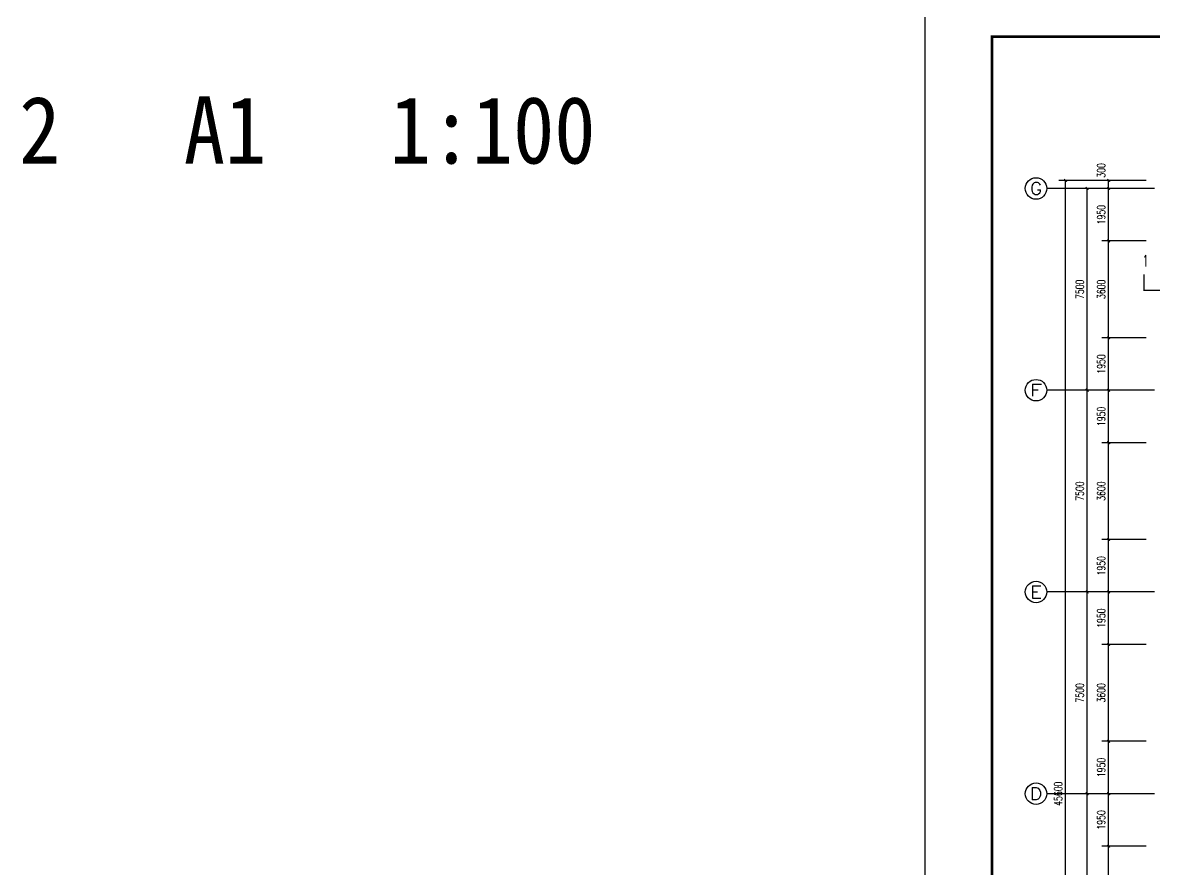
# Model space of a CAD drawing. Extents: x 4267484 to 4395158, y -674551 to -235742.
# Drawn here: x 4267514 to 4309598, y -395289 to -363812 of the extents above; entities that cross this region are included whole.
import ezdxf
from ezdxf.enums import TextEntityAlignment as Align

# ---------------------------------------------------------------- set-up
doc = ezdxf.new("R2010")
doc.units = 0
doc.header["$LTSCALE"] = 1000
doc.header["$MEASUREMENT"] = 0
doc.layers.get('0').update_dxf_attribs({"linetype": 'CONTINUOUS'})
doc.layers.get('Defpoints').update_dxf_attribs({"linetype": 'CONTINUOUS'})
for name, color, linetype in [('AXIS', 3, 'CONTINUOUS'), ('AXIS_TEXT', 7, 'CONTINUOUS'), ('DIM_SYMB', 3, 'CONTINUOUS'), ('PUB_DIM', 3, 'CONTINUOUS'), ('PUB_TEXT', 7, 'CONTINUOUS'), ('PUB_TITLE', 4, 'CONTINUOUS'), ('图名', 15, 'CONTINUOUS')]:
    doc.layers.add(name, color=color, linetype=linetype)
doc.styles.add('_TCH_AXIS', font='COMPLEX', dxfattribs={"bigfont": 'GBCBIG'})
doc.styles.add('_TCH_DIM_T3', font='SIMPLEX', dxfattribs={"width": 0.705882, "bigfont": 'GBCBIG'})
doc.styles.add('_TCH_LABEL', font='COMPLEX', dxfattribs={"bigfont": 'GBCBIG'})
doc.styles.add('COMPLEX', font='COMPLEX')
doc.styles.add('宋体', font='', dxfattribs={"width": 0.7})
doc.styles.get('宋体').set_extended_font_data('SimSun')
doc.dimstyles.new('_TCH_ARCH&&100', dxfattribs={"dimtxt": 297.5, "dimasz": 100, "dimexe": 250, "dimexo": 300, "dimgap": 126.25, "dimtad": 1, "dimdec": 0, "dimzin": 0, "dimdsep": 46, "dimtxsty": '_TCH_DIM_T3', "dimblk": 'ARCHTICK', "dimcen": 0.09, "dimclrt": 7, "dimazin": 2, "dimtfac": 1, "dimtdec": 0, "dimtix": 1, "dimtmove": 2, "dimatfit": 3, "dimfxl": 0, "dimtolj": 1, "dimtzin": 0, "dimarcsym": 0})

# ---------------------------------------------------------------- blocks, each defined once
blk = doc.blocks.new('_ArchTick')
at = {"color": 0, "linetype": 'ByBlock', "const_width": 0.4}
blk.add_lwpolyline([(-0.5, -0.5), (0.5, 0.5)], dxfattribs=at)
blk = doc.blocks.new('*D180')
at = {"layer": 'Defpoints', "color": 0}
for p in [(4307898, -394427), (4309598, -394427), (4309598, -398027)]:
    blk.add_point(p, dxfattribs=at)
at = {"layer": 'PUB_DIM', "color": 0, "lineweight": -2}
for p, q in [((4309298, -394427), (4307648, -394427)), ((4307898, -398027), (4307898, -394427)), ((4309298, -398027), (4307648, -398027))]:
    blk.add_line(p, q, dxfattribs=at)
at = {"layer": 'PUB_DIM', "color": 0, "lineweight": -2, "xscale": 100, "yscale": 100, "zscale": 100}
for p, rotation in [((4307898, -394427), 90), ((4307898, -398027), 270)]:
    blk.add_blockref('_ArchTick', p, dxfattribs=dict(at, rotation=rotation))
at = {"layer": 'PUB_DIM', "color": 7, "insert": (4307623, -396227), "char_height": 297.5, "attachment_point": 5, "rotation": 90, "style": '_TCH_DIM_T3'}
blk.add_mtext('\\A1;3600', dxfattribs=at)
blk = doc.blocks.new('*D181')
at = {"layer": 'Defpoints', "color": 0}
for p in [(4307898, -392477), (4309598, -392477), (4309598, -394427)]:
    blk.add_point(p, dxfattribs=at)
at = {"layer": 'PUB_DIM', "color": 0, "lineweight": -2}
for p, q in [((4309298, -392477), (4307648, -392477)), ((4307898, -394427), (4307898, -392477)), ((4309298, -394427), (4307648, -394427))]:
    blk.add_line(p, q, dxfattribs=at)
at = {"layer": 'PUB_DIM', "color": 0, "lineweight": -2, "xscale": 100, "yscale": 100, "zscale": 100}
for p, rotation in [((4307898, -392477), 90), ((4307898, -394427), 270)]:
    blk.add_blockref('_ArchTick', p, dxfattribs=dict(at, rotation=rotation))
at = {"layer": 'PUB_DIM', "color": 7, "insert": (4307623, -393452), "char_height": 297.5, "attachment_point": 5, "rotation": 90, "style": '_TCH_DIM_T3'}
blk.add_mtext('\\A1;1950', dxfattribs=at)
blk = doc.blocks.new('*D182')
at = {"layer": 'Defpoints', "color": 0}
for p in [(4307898, -390527), (4309598, -390527), (4309598, -392477)]:
    blk.add_point(p, dxfattribs=at)
at = {"layer": 'PUB_DIM', "color": 0, "lineweight": -2}
for p, q in [((4309298, -390527), (4307648, -390527)), ((4307898, -392477), (4307898, -390527)), ((4309298, -392477), (4307648, -392477))]:
    blk.add_line(p, q, dxfattribs=at)
at = {"layer": 'PUB_DIM', "color": 0, "lineweight": -2, "xscale": 100, "yscale": 100, "zscale": 100}
for p, rotation in [((4307898, -390527), 90), ((4307898, -392477), 270)]:
    blk.add_blockref('_ArchTick', p, dxfattribs=dict(at, rotation=rotation))
at = {"layer": 'PUB_DIM', "color": 7, "insert": (4307623, -391502), "char_height": 297.5, "attachment_point": 5, "rotation": 90, "style": '_TCH_DIM_T3'}
blk.add_mtext('\\A1;1950', dxfattribs=at)
blk = doc.blocks.new('*D183')
at = {"layer": 'Defpoints', "color": 0}
for p in [(4307898, -386927), (4309598, -386927), (4309598, -390527)]:
    blk.add_point(p, dxfattribs=at)
at = {"layer": 'PUB_DIM', "color": 0, "lineweight": -2}
for p, q in [((4309298, -386927), (4307648, -386927)), ((4307898, -390527), (4307898, -386927)), ((4309298, -390527), (4307648, -390527))]:
    blk.add_line(p, q, dxfattribs=at)
at = {"layer": 'PUB_DIM', "color": 0, "lineweight": -2, "xscale": 100, "yscale": 100, "zscale": 100}
for p, rotation in [((4307898, -386927), 90), ((4307898, -390527), 270)]:
    blk.add_blockref('_ArchTick', p, dxfattribs=dict(at, rotation=rotation))
at = {"layer": 'PUB_DIM', "color": 7, "insert": (4307623, -388727), "char_height": 297.5, "attachment_point": 5, "rotation": 90, "style": '_TCH_DIM_T3'}
blk.add_mtext('\\A1;3600', dxfattribs=at)
blk = doc.blocks.new('*D184')
at = {"layer": 'Defpoints', "color": 0}
for p in [(4307898, -384977), (4309598, -384977), (4309598, -386927)]:
    blk.add_point(p, dxfattribs=at)
at = {"layer": 'PUB_DIM', "color": 0, "lineweight": -2}
for p, q in [((4309298, -384977), (4307648, -384977)), ((4307898, -386927), (4307898, -384977)), ((4309298, -386927), (4307648, -386927))]:
    blk.add_line(p, q, dxfattribs=at)
at = {"layer": 'PUB_DIM', "color": 0, "lineweight": -2, "xscale": 100, "yscale": 100, "zscale": 100}
for p, rotation in [((4307898, -384977), 90), ((4307898, -386927), 270)]:
    blk.add_blockref('_ArchTick', p, dxfattribs=dict(at, rotation=rotation))
at = {"layer": 'PUB_DIM', "color": 7, "insert": (4307623, -385952), "char_height": 297.5, "attachment_point": 5, "rotation": 90, "style": '_TCH_DIM_T3'}
blk.add_mtext('\\A1;1950', dxfattribs=at)
blk = doc.blocks.new('*D185')
at = {"layer": 'Defpoints', "color": 0}
for p in [(4307898, -383027), (4309598, -383027), (4309598, -384977)]:
    blk.add_point(p, dxfattribs=at)
at = {"layer": 'PUB_DIM', "color": 0, "lineweight": -2}
for p, q in [((4309298, -383027), (4307648, -383027)), ((4307898, -384977), (4307898, -383027)), ((4309298, -384977), (4307648, -384977))]:
    blk.add_line(p, q, dxfattribs=at)
at = {"layer": 'PUB_DIM', "color": 0, "lineweight": -2, "xscale": 100, "yscale": 100, "zscale": 100}
for p, rotation in [((4307898, -383027), 90), ((4307898, -384977), 270)]:
    blk.add_blockref('_ArchTick', p, dxfattribs=dict(at, rotation=rotation))
at = {"layer": 'PUB_DIM', "color": 7, "insert": (4307623, -384002), "char_height": 297.5, "attachment_point": 5, "rotation": 90, "style": '_TCH_DIM_T3'}
blk.add_mtext('\\A1;1950', dxfattribs=at)
blk = doc.blocks.new('*D186')
at = {"layer": 'Defpoints', "color": 0}
for p in [(4307898, -379427), (4309598, -379427), (4309598, -383027)]:
    blk.add_point(p, dxfattribs=at)
at = {"layer": 'PUB_DIM', "color": 0, "lineweight": -2}
for p, q in [((4309298, -379427), (4307648, -379427)), ((4307898, -383027), (4307898, -379427)), ((4309298, -383027), (4307648, -383027))]:
    blk.add_line(p, q, dxfattribs=at)
at = {"layer": 'PUB_DIM', "color": 0, "lineweight": -2, "xscale": 100, "yscale": 100, "zscale": 100}
for p, rotation in [((4307898, -379427), 90), ((4307898, -383027), 270)]:
    blk.add_blockref('_ArchTick', p, dxfattribs=dict(at, rotation=rotation))
at = {"layer": 'PUB_DIM', "color": 7, "insert": (4307623, -381227), "char_height": 297.5, "attachment_point": 5, "rotation": 90, "style": '_TCH_DIM_T3'}
blk.add_mtext('\\A1;3600', dxfattribs=at)
blk = doc.blocks.new('*D187')
at = {"layer": 'Defpoints', "color": 0}
for p in [(4307898, -377477), (4309598, -377477), (4309598, -379427)]:
    blk.add_point(p, dxfattribs=at)
at = {"layer": 'PUB_DIM', "color": 0, "lineweight": -2}
for p, q in [((4309298, -377477), (4307648, -377477)), ((4307898, -379427), (4307898, -377477)), ((4309298, -379427), (4307648, -379427))]:
    blk.add_line(p, q, dxfattribs=at)
at = {"layer": 'PUB_DIM', "color": 0, "lineweight": -2, "xscale": 100, "yscale": 100, "zscale": 100}
for p, rotation in [((4307898, -377477), 90), ((4307898, -379427), 270)]:
    blk.add_blockref('_ArchTick', p, dxfattribs=dict(at, rotation=rotation))
at = {"layer": 'PUB_DIM', "color": 7, "insert": (4307623, -378452), "char_height": 297.5, "attachment_point": 5, "rotation": 90, "style": '_TCH_DIM_T3'}
blk.add_mtext('\\A1;1950', dxfattribs=at)
blk = doc.blocks.new('*D188')
at = {"layer": 'Defpoints', "color": 0}
for p in [(4307898, -375527), (4309598, -375527), (4309598, -377477)]:
    blk.add_point(p, dxfattribs=at)
at = {"layer": 'PUB_DIM', "color": 0, "lineweight": -2}
for p, q in [((4309298, -375527), (4307648, -375527)), ((4307898, -377477), (4307898, -375527)), ((4309298, -377477), (4307648, -377477))]:
    blk.add_line(p, q, dxfattribs=at)
at = {"layer": 'PUB_DIM', "color": 0, "lineweight": -2, "xscale": 100, "yscale": 100, "zscale": 100}
for p, rotation in [((4307898, -375527), 90), ((4307898, -377477), 270)]:
    blk.add_blockref('_ArchTick', p, dxfattribs=dict(at, rotation=rotation))
at = {"layer": 'PUB_DIM', "color": 7, "insert": (4307623, -376502), "char_height": 297.5, "attachment_point": 5, "rotation": 90, "style": '_TCH_DIM_T3'}
blk.add_mtext('\\A1;1950', dxfattribs=at)
blk = doc.blocks.new('*D189')
at = {"layer": 'Defpoints', "color": 0}
for p in [(4307898, -371927), (4309598, -371927), (4309598, -375527)]:
    blk.add_point(p, dxfattribs=at)
at = {"layer": 'PUB_DIM', "color": 0, "lineweight": -2}
for p, q in [((4309298, -371927), (4307648, -371927)), ((4307898, -375527), (4307898, -371927)), ((4309298, -375527), (4307648, -375527))]:
    blk.add_line(p, q, dxfattribs=at)
at = {"layer": 'PUB_DIM', "color": 0, "lineweight": -2, "xscale": 100, "yscale": 100, "zscale": 100}
for p, rotation in [((4307898, -371927), 90), ((4307898, -375527), 270)]:
    blk.add_blockref('_ArchTick', p, dxfattribs=dict(at, rotation=rotation))
at = {"layer": 'PUB_DIM', "color": 7, "insert": (4307623, -373727), "char_height": 297.5, "attachment_point": 5, "rotation": 90, "style": '_TCH_DIM_T3'}
blk.add_mtext('\\A1;3600', dxfattribs=at)
blk = doc.blocks.new('*D190')
at = {"layer": 'Defpoints', "color": 0}
for p in [(4307898, -369977), (4309598, -369977), (4309598, -371927)]:
    blk.add_point(p, dxfattribs=at)
at = {"layer": 'PUB_DIM', "color": 0, "lineweight": -2}
for p, q in [((4309298, -369977), (4307648, -369977)), ((4307898, -371927), (4307898, -369977)), ((4309298, -371927), (4307648, -371927))]:
    blk.add_line(p, q, dxfattribs=at)
at = {"layer": 'PUB_DIM', "color": 0, "lineweight": -2, "xscale": 100, "yscale": 100, "zscale": 100}
for p, rotation in [((4307898, -369977), 90), ((4307898, -371927), 270)]:
    blk.add_blockref('_ArchTick', p, dxfattribs=dict(at, rotation=rotation))
at = {"layer": 'PUB_DIM', "color": 7, "insert": (4307623, -370952), "char_height": 297.5, "attachment_point": 5, "rotation": 90, "style": '_TCH_DIM_T3'}
blk.add_mtext('\\A1;1950', dxfattribs=at)
blk = doc.blocks.new('*D191')
at = {"layer": 'Defpoints', "color": 0}
for p in [(4307898, -369677), (4309598, -369677), (4309598, -369977)]:
    blk.add_point(p, dxfattribs=at)
at = {"layer": 'PUB_DIM', "color": 0, "lineweight": -2}
for p, q in [((4309298, -369677), (4307648, -369677)), ((4307898, -369977), (4307898, -369677)), ((4309298, -369977), (4307648, -369977))]:
    blk.add_line(p, q, dxfattribs=at)
at = {"layer": 'PUB_DIM', "color": 0, "lineweight": -2, "xscale": 100, "yscale": 100, "zscale": 100}
for p, rotation in [((4307898, -369677), 90), ((4307898, -369977), 270)]:
    blk.add_blockref('_ArchTick', p, dxfattribs=dict(at, rotation=rotation))
at = {"layer": 'PUB_DIM', "color": 7, "insert": (4307623, -369307), "char_height": 297.5, "attachment_point": 5, "rotation": 90, "style": '_TCH_DIM_T3'}
blk.add_mtext('\\A1;300', dxfattribs=at)
blk = doc.blocks.new('*D342')
at = {"layer": 'AXIS', "color": 0, "lineweight": -2}
for p, q in [((4309298, -392477), (4306848, -392477)), ((4307098, -399977), (4307098, -392477)), ((4309298, -399977), (4306848, -399977))]:
    blk.add_line(p, q, dxfattribs=at)
at = {"layer": 'Defpoints', "color": 0}
for p in [(4307098, -392477), (4309598, -392477), (4309598, -399977)]:
    blk.add_point(p, dxfattribs=at)
at = {"layer": 'AXIS', "color": 0, "lineweight": -2, "xscale": 100, "yscale": 100, "zscale": 100}
for p, rotation in [((4307098, -392477), 90), ((4307098, -399977), 270)]:
    blk.add_blockref('_ArchTick', p, dxfattribs=dict(at, rotation=rotation))
at = {"layer": 'AXIS', "color": 7, "insert": (4306823, -396227), "char_height": 297.5, "attachment_point": 5, "rotation": 90, "style": '_TCH_DIM_T3'}
blk.add_mtext('\\A1;7500', dxfattribs=at)
blk = doc.blocks.new('*D343')
at = {"layer": 'AXIS', "color": 0, "lineweight": -2}
for p, q in [((4309298, -384977), (4306848, -384977)), ((4307098, -392477), (4307098, -384977)), ((4309298, -392477), (4306848, -392477))]:
    blk.add_line(p, q, dxfattribs=at)
at = {"layer": 'Defpoints', "color": 0}
for p in [(4307098, -384977), (4309598, -384977), (4309598, -392477)]:
    blk.add_point(p, dxfattribs=at)
at = {"layer": 'AXIS', "color": 0, "lineweight": -2, "xscale": 100, "yscale": 100, "zscale": 100}
for p, rotation in [((4307098, -384977), 90), ((4307098, -392477), 270)]:
    blk.add_blockref('_ArchTick', p, dxfattribs=dict(at, rotation=rotation))
at = {"layer": 'AXIS', "color": 7, "insert": (4306823, -388727), "char_height": 297.5, "attachment_point": 5, "rotation": 90, "style": '_TCH_DIM_T3'}
blk.add_mtext('\\A1;7500', dxfattribs=at)
blk = doc.blocks.new('*D344')
at = {"layer": 'AXIS', "color": 0, "lineweight": -2}
for p, q in [((4309298, -377477), (4306848, -377477)), ((4307098, -384977), (4307098, -377477)), ((4309298, -384977), (4306848, -384977))]:
    blk.add_line(p, q, dxfattribs=at)
at = {"layer": 'Defpoints', "color": 0}
for p in [(4307098, -377477), (4309598, -377477), (4309598, -384977)]:
    blk.add_point(p, dxfattribs=at)
at = {"layer": 'AXIS', "color": 0, "lineweight": -2, "xscale": 100, "yscale": 100, "zscale": 100}
for p, rotation in [((4307098, -377477), 90), ((4307098, -384977), 270)]:
    blk.add_blockref('_ArchTick', p, dxfattribs=dict(at, rotation=rotation))
at = {"layer": 'AXIS', "color": 7, "insert": (4306823, -381227), "char_height": 297.5, "attachment_point": 5, "rotation": 90, "style": '_TCH_DIM_T3'}
blk.add_mtext('\\A1;7500', dxfattribs=at)
blk = doc.blocks.new('*D345')
at = {"layer": 'AXIS', "color": 0, "lineweight": -2}
for p, q in [((4309298, -369977), (4306848, -369977)), ((4307098, -377477), (4307098, -369977)), ((4309298, -377477), (4306848, -377477))]:
    blk.add_line(p, q, dxfattribs=at)
at = {"layer": 'Defpoints', "color": 0}
for p in [(4307098, -369977), (4309598, -369977), (4309598, -377477)]:
    blk.add_point(p, dxfattribs=at)
at = {"layer": 'AXIS', "color": 0, "lineweight": -2, "xscale": 100, "yscale": 100, "zscale": 100}
for p, rotation in [((4307098, -369977), 90), ((4307098, -377477), 270)]:
    blk.add_blockref('_ArchTick', p, dxfattribs=dict(at, rotation=rotation))
at = {"layer": 'AXIS', "color": 7, "insert": (4306823, -373727), "char_height": 297.5, "attachment_point": 5, "rotation": 90, "style": '_TCH_DIM_T3'}
blk.add_mtext('\\A1;7500', dxfattribs=at)
blk = doc.blocks.new('*D346')
at = {"layer": 'AXIS', "color": 0, "lineweight": -2}
for p, q in [((4309298, -369677), (4306048, -369677)), ((4306298, -415277), (4306298, -369677)), ((4309298, -415277), (4306048, -415277))]:
    blk.add_line(p, q, dxfattribs=at)
at = {"layer": 'Defpoints', "color": 0}
for p in [(4306298, -369677), (4309598, -369677), (4309598, -415277)]:
    blk.add_point(p, dxfattribs=at)
at = {"layer": 'AXIS', "color": 0, "lineweight": -2, "xscale": 100, "yscale": 100, "zscale": 100}
for p, rotation in [((4306298, -369677), 90), ((4306298, -415277), 270)]:
    blk.add_blockref('_ArchTick', p, dxfattribs=dict(at, rotation=rotation))
at = {"layer": 'AXIS', "color": 7, "insert": (4306023, -392477), "char_height": 297.5, "attachment_point": 5, "rotation": 90, "style": '_TCH_DIM_T3'}
blk.add_mtext('\\A1;45600', dxfattribs=at)
blk = doc.blocks.new('_AXISO')
blk.add_circle((0, 0), 0.5)
at = {"layer": 'AXIS_TEXT', "style": 'COMPLEX', "width": 1.041667}
blk.add_attdef('A', text='', height=0.56, dxfattribs=at).set_placement((-0.25, -0.28), (0.25, -0.28), align=Align.FIT)

msp = doc.modelspace()

# ---------------------------------------------------------------- linework, layer by layer
at = {"layer": 'AXIS', "color": 0}
for p, q in [((4309598.3, -369976.8), (4305598.3, -369976.8)), ((4309598.3, -377476.8), (4305598.3, -377476.8)), ((4309598.3, -384976.8), (4305598.3, -384976.8)), ((4309598.3, -392476.8), (4305598.3, -392476.8))]:
    msp.add_line(p, q, dxfattribs=at)
at = {"layer": 'DIM_SYMB', "color": 0, "const_width": 50}
msp.add_lwpolyline([(4309209.1, -373165.9), (4309209.1, -373765.9), (4310209.1, -373765.9)], dxfattribs=at)
at = {"layer": 'PUB_TITLE', "color": 4}
msp.add_lwpolyline([(4301057.7, -422737.3), (4385157.7, -422737.3), (4385157.7, -363337.3), (4301057.7, -363337.3)], close=True, dxfattribs=at)
at = {"layer": 'PUB_TITLE', "color": 4, "const_width": 100}
msp.add_lwpolyline([(4303557.7, -421737.3), (4384157.7, -421737.3), (4384157.7, -364337.3), (4303557.7, -364337.3)], close=True, dxfattribs=at)

# ---------------------------------------------------------------- block references
at = {"layer": 'AXIS', "color": 0}
ref = msp.add_blockref('_AXISO', (4305198.3, -369976.8), dxfattribs=dict(at, xscale=800, yscale=800, zscale=800))
ref.add_attrib('A', 'G', dxfattribs={"layer": 'AXIS_TEXT', "color": 0, "height": 452.5, "style": '_TCH_AXIS', "width": 1.166667}).set_placement((4304972.1, -370203.1), (4305424.6, -370203.1), align=Align.FIT)
ref = msp.add_blockref('_AXISO', (4305198.3, -377476.8), dxfattribs=dict(at, xscale=800, yscale=800, zscale=800))
ref.add_attrib('A', 'F', dxfattribs={"layer": 'AXIS_TEXT', "color": 0, "height": 452.5, "style": '_TCH_AXIS', "width": 1.3125}).set_placement((4304972.1, -377703.1), (4305424.6, -377703.1), align=Align.FIT)
ref = msp.add_blockref('_AXISO', (4305198.3, -384976.8), dxfattribs=dict(at, xscale=800, yscale=800, zscale=800))
ref.add_attrib('A', 'E', dxfattribs={"layer": 'AXIS_TEXT', "color": 0, "height": 452.5, "style": '_TCH_AXIS', "width": 1.3125}).set_placement((4304972.1, -385203.1), (4305424.6, -385203.1), align=Align.FIT)
ref = msp.add_blockref('_AXISO', (4305198.3, -392476.8), dxfattribs=dict(at, xscale=800, yscale=800, zscale=800))
ref.add_attrib('A', 'D', dxfattribs={"layer": 'AXIS_TEXT', "color": 0, "height": 452.5, "style": '_TCH_AXIS', "width": 1.235294}).set_placement((4304972.1, -392703.1), (4305424.6, -392703.1), align=Align.FIT)

# ---------------------------------------------------------------- texts
at = {"layer": 'PUB_TEXT', "color": 0, "style": '_TCH_LABEL', "width": 0.705882}
msp.add_text('1', height=425, dxfattribs=at).set_placement((4309144.8, -372878.4))
at = {"layer": '图名', "style": '宋体', "width": 0.9}
msp.add_text('2   A1   1:100', height=2500, dxfattribs=at).set_placement((4267385.8, -369049.9))

# ---------------------------------------------------------------- dimensions: what is measured, and where the dimension line sits
at = {"layer": 'AXIS', "color": 0}
for p1, p2, distance, picture, middle in [((4309598.3, -415276.8), (4309598.3, -369676.8), 3300, '*D346', (4306023.3, -392476.8)), ((4309598.3, -377476.8), (4309598.3, -369976.8), 2500, '*D345', (4306823.3, -373726.8)), ((4309598.3, -384976.8), (4309598.3, -377476.8), 2500, '*D344', (4306823.3, -381226.8)), ((4309598.3, -392476.8), (4309598.3, -384976.8), 2500, '*D343', (4306823.3, -388726.8)), ((4309598.3, -399976.8), (4309598.3, -392476.8), 2500, '*D342', (4306823.3, -396226.8))]:
    dim = msp.add_aligned_dim(p1=p1, p2=p2, distance=distance, dimstyle='_TCH_ARCH&&100', dxfattribs=at)
    dim.commit()
    dim.dimension.update_dxf_attribs({"geometry": picture, "text_midpoint": middle})
at = {"layer": 'PUB_DIM', "color": 0}
dim = msp.add_linear_dim(base=(4307898.3, -369676.8), p1=(4309598.3, -369976.8), p2=(4309598.3, -369676.8), angle=90, dimstyle='_TCH_ARCH&&100', dxfattribs=at)
dim.commit()
dim.dimension.update_dxf_attribs({"geometry": '*D191', "text_midpoint": (4307623.3, -369306.8), "dimtype": 129})
for p1, p2, picture, middle in [((4309598.3, -371926.8), (4309598.3, -369976.8), '*D190', (4307623.3, -370951.8)), ((4309598.3, -375526.8), (4309598.3, -371926.8), '*D189', (4307623.3, -373726.8)), ((4309598.3, -377476.8), (4309598.3, -375526.8), '*D188', (4307623.3, -376501.8)), ((4309598.3, -379426.8), (4309598.3, -377476.8), '*D187', (4307623.3, -378451.8)), ((4309598.3, -383026.8), (4309598.3, -379426.8), '*D186', (4307623.3, -381226.8)), ((4309598.3, -384976.8), (4309598.3, -383026.8), '*D185', (4307623.3, -384001.8)), ((4309598.3, -386926.8), (4309598.3, -384976.8), '*D184', (4307623.3, -385951.8)), ((4309598.3, -390526.8), (4309598.3, -386926.8), '*D183', (4307623.3, -388726.8)), ((4309598.3, -392476.8), (4309598.3, -390526.8), '*D182', (4307623.3, -391501.8)), ((4309598.3, -394426.8), (4309598.3, -392476.8), '*D181', (4307623.3, -393451.8)), ((4309598.3, -398026.8), (4309598.3, -394426.8), '*D180', (4307623.3, -396226.8))]:
    dim = msp.add_aligned_dim(p1=p1, p2=p2, distance=1700, dimstyle='_TCH_ARCH&&100', dxfattribs=at)
    dim.commit()
    dim.dimension.update_dxf_attribs({"geometry": picture, "text_midpoint": middle})

doc.saveas('drawing.dxf')
